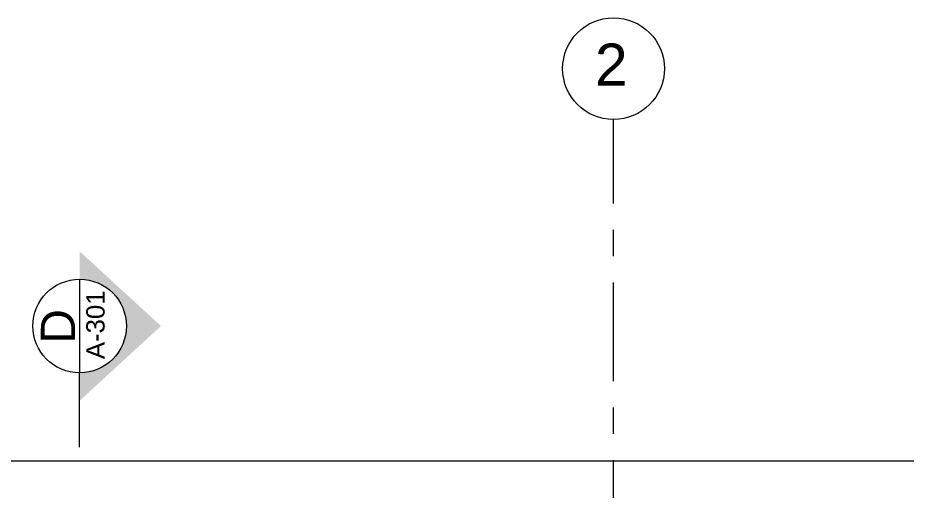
# Model space of a CAD drawing. Header units: inches. Extents: x -1721 to -596, y -6348 to -3031.
# Drawn here: x -880.614 to -877.235, y -3126.383 to -3124.583 of the extents above; entities that cross this region are included whole.
import ezdxf
from ezdxf.enums import TextEntityAlignment as Align

# ---------------------------------------------------------------- set-up
doc = ezdxf.new("R2010")
doc.units = ezdxf.units.IN
doc.header["$MEASUREMENT"] = 0
doc.linetypes.add('$0$CENTERX2', pattern=[4, 2.5, -0.5, 0.5, -0.5])
doc.linetypes.add('$0$CENTRO2', pattern=[1.125, 0.75, -0.125, 0.125, -0.125])
doc.layers.add('$1$AA - linee quote', color=3, linetype='Continuous', lineweight=13)
doc.styles.add('$0$ARIAL', font='Arial.ttf')
doc.styles.add('$4$E-ROMANS', font='romans.shx', dxfattribs={"width": 0.8})
doc.dimstyles.new('$0$E-0100_TICK_12', dxfattribs={"dimscale": 0.001, "dimtxt": 70, "dimasz": 40, "dimexe": 60, "dimexo": 40, "dimgap": 60, "dimtad": 4, "dimdec": 0, "dimlfac": 100, "dimzin": 0, "dimdsep": 46, "dimtxsty": '$4$E-ROMANS', "dimblk": 'OBLIQUE', "dimblk1": 'OBLIQUE', "dimblk2": 'OBLIQUE', "dimcen": 60, "dimclrd": 256, "dimclre": 256, "dimclrt": 256, "dimadec": 0, "dimazin": 0, "dimtfac": 1, "dimtdec": 0, "dimtmove": 1, "dimatfit": 3, "dimldrblk": '$0$_Open90', "dimfxl": 1, "dimtfill": 1, "dimtolj": 1, "dimtzin": 0, "dimlwd": -1, "dimarcsym": 0})

# ---------------------------------------------------------------- blocks, each defined once
blk = doc.blocks.new('_Oblique')
at = {"color": 0, "linetype": 'ByBlock', "lineweight": -2}
blk.add_line((-0.5, -0.5), (0.5, 0.5), dxfattribs=at)
blk = doc.blocks.new('*D1076')
at = {"layer": '$1$AA - linee quote', "linetype": 'Continuous', "lineweight": -2, "transparency": 16777216}
for p, q in [((-881.4207, -3129.65), (-881.4207, -3126.2089)), ((-872.2807, -3126.63), (-872.2807, -3126.2089))]:
    blk.add_line(p, q, dxfattribs=at)
at = {"layer": '$1$AA - linee quote', "transparency": 16777216}
blk.add_line((-872.2807, -3126.2689), (-881.4207, -3126.2689), dxfattribs=at)
at = {"layer": 'DEFPOINTS', "color": 0, "linetype": 'Continuous', "transparency": 16777216}
for p in [(-881.4207, -3126.2689), (-872.2807, -3126.67), (-881.4207, -3129.69)]:
    blk.add_point(p, dxfattribs=at)
at = {"layer": '$1$AA - linee quote', "linetype": 'Continuous', "transparency": 16777216, "xscale": 0.04, "yscale": 0.04, "zscale": 0.04, "rotation": 180}
blk.add_blockref('_Oblique', (-881.4207, -3126.2689), dxfattribs=at)
at = {"layer": '$1$AA - linee quote', "linetype": 'Continuous', "transparency": 16777216, "xscale": 0.04, "yscale": 0.04, "zscale": 0.04}
blk.add_blockref('_Oblique', (-872.2807, -3126.2689), dxfattribs=at)
at = {"layer": '$1$AA - linee quote', "linetype": 'Continuous', "transparency": 16777216, "insert": (-876.8507, -3126.3639), "char_height": 0.07, "attachment_point": 5, "style": '$4$E-ROMANS', "bg_fill": 3, "box_fill_scale": 1.25, "bg_fill_color": 256, "bg_fill_true_color": 13158600, "bg_fill_transparency": 0}
blk.add_mtext('\\A1;914', dxfattribs=at)
blk = doc.blocks.new('$0$_Open90')
at = {"color": 0, "linetype": 'ByBlock', "lineweight": -2}
for p, q in [((-19.685, 19.685), (0, 0)), ((0, 0), (-39.37, 0)), ((0, 0), (-19.685, -19.685))]:
    blk.add_line(p, q, dxfattribs=at)

msp = doc.modelspace()

# ---------------------------------------------------------------- hatches: boundary and pattern name
at = {"layer": '$1$AA - linee quote'}
h = msp.add_hatch(color=256, dxfattribs=at)
h.dxf.hatch_style = 1
h.paths.add_polyline_path([(-880.3793, -3125.4715), (-880.3793, -3125.5775, -1), (-880.3793, -3125.9332), (-880.3793, -3126.0392), (-880.0704, -3125.7553)])

# ---------------------------------------------------------------- linework, layer by layer
at = {"layer": '$1$AA - linee quote', "linetype": '$0$CENTRO2', "ltscale": 0.5}
msp.add_line((-878.3507, -3137.44), (-878.3507, -3124.97), dxfattribs=at)
at = {"layer": '$1$AA - linee quote'}
msp.add_line((-880.3796, -3125.5775), (-880.3796, -3125.9332), dxfattribs=at)
at = {"layer": '$1$AA - linee quote', "linetype": 'Continuous'}
msp.add_line((-880.3796, -3126.2164), (-880.3796, -3125.9332), dxfattribs=at)
at = {"layer": '$1$AA - linee quote'}
for centre, radius in [((-878.3507, -3124.7768), 0.1933), ((-880.3796, -3125.7553), 0.1778)]:
    msp.add_circle(centre, radius, dxfattribs=at)

# ---------------------------------------------------------------- texts
at = {"layer": '$1$AA - linee quote', "linetype": '$0$CENTERX2', "ltscale": 5, "style": '$0$ARIAL'}
msp.add_attdef('2', (-878.4213, -3124.8416), '', height=0.16, dxfattribs=at)
at = {"layer": '$1$AA - linee quote', "style": '$0$ARIAL'}
for tag, height, p in [('A-301', 0.07, (-880.3196, -3125.7507)), ('D', 0.13, (-880.462, -3125.7565))]:
    msp.add_attdef(tag, text='', height=height, rotation=90, dxfattribs=at).set_placement(p, align=Align.MIDDLE_CENTER)

# ---------------------------------------------------------------- next in the draw order: dimensions: what is measured, and where the dimension line sits
at = {"layer": '$1$AA - linee quote', "linetype": 'Continuous'}
dim = msp.add_linear_dim(base=(-881.4207, -3126.2689), p1=(-872.2807, -3126.67), p2=(-881.4207, -3129.69), dimstyle='$0$E-0100_TICK_12', dxfattribs=at)
dim.commit()
dim.dimension.update_dxf_attribs({"geometry": '*D1076', "text_midpoint": (-876.8507, -3126.3639)})

doc.saveas('drawing.dxf')
